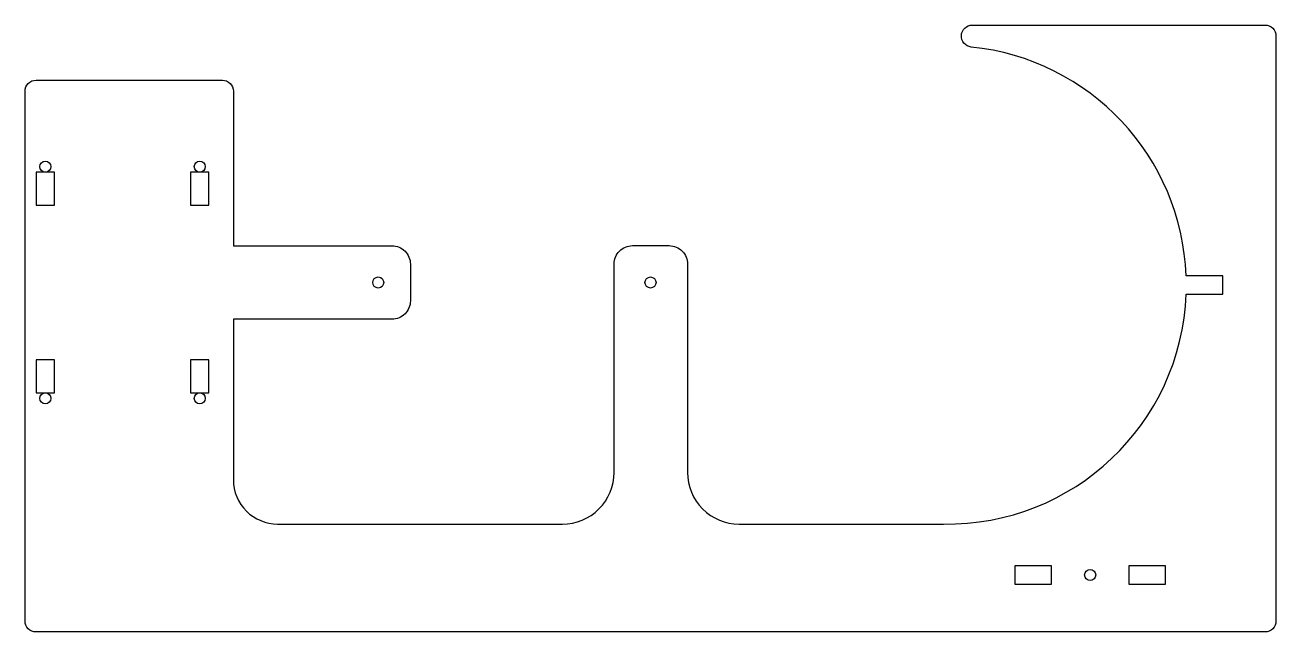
# Model space of a CAD drawing. Header units: millimetres. Extents: x -340 to 0, y 0 to 165.
import ezdxf

# ---------------------------------------------------------------- set-up
doc = ezdxf.new("R2010")
doc.units = ezdxf.units.MM
doc.layers.get('0').update_dxf_attribs({"linetype": 'CONTINUOUS'})

msp = doc.modelspace()

# ---------------------------------------------------------------- linework, layer by layer
msp.add_lwpolyline([(-337, 0, -0.414214), (-340, 3), (-340, 147.01, -0.414214), (-337, 150.01), (-286.36, 150.01, -0.414214), (-283.36, 147.01), (-283.36, 105), (-240.26, 105, -0.414214), (-235.26, 100), (-235.26, 90, -0.414214), (-240.26, 85), (-283.36, 85), (-283.36, 41.35, 0.414214), (-271.36, 29.35), (-193.92, 29.35, 0.414214), (-179.92, 43.35), (-179.92, 100.02, -0.414214), (-174.92, 105.02), (-164.93, 105.02, -0.414214), (-159.93, 100.02), (-159.93, 43.35, 0.414214), (-145.93, 29.35), (-90.39, 29.35, 0.407592), (-24.41, 91.84), (-14.41, 91.84), (-14.41, 96.84), (-24.41, 96.84, 0.374005), (-82.83, 159.02, -0.95086), (-82.52, 165), (-3, 165, -0.414214), (0, 162), (0, 3, -0.414214), (-3, 0)], format="xyb", close=True)
for points in [[(-337, 116), (-332, 116), (-332, 125), (-334.5, 125), (-337, 125)], [(-290, 125), (-292.5, 125), (-295, 125), (-295, 116), (-290, 116)], [(-334.5, 65), (-332, 65), (-332, 74), (-337, 74), (-337, 65)], [(-295, 65), (-292.5, 65), (-290, 65), (-290, 74), (-295, 74)], [(-61, 13), (-61, 18), (-71, 18), (-71, 13)], [(-30, 13), (-30, 18), (-40, 18), (-40, 13)]]:
    msp.add_lwpolyline(points, close=True)
for centre in [(-334.5, 126.5), (-292.5, 126.5), (-244, 95), (-170, 95), (-334.5, 63.5), (-292.5, 63.5), (-50.5, 15.5)]:
    msp.add_circle(centre, 1.5)

doc.saveas('drawing.dxf')
